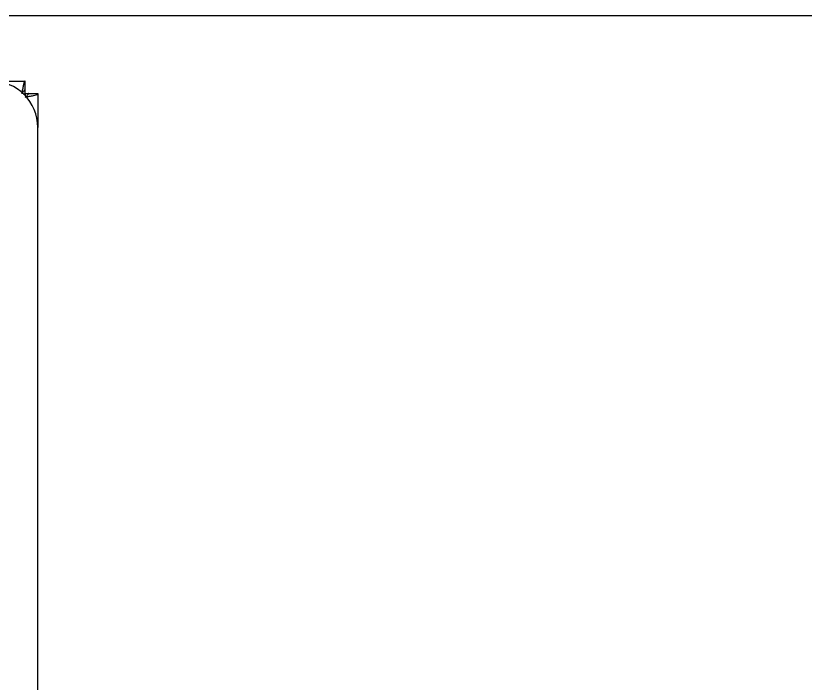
# Model space of a CAD drawing. Header units: millimetres. Extents: x 17243 to 30056, y 9468 to 18529.
# Drawn here: x 22886.3 to 23055.9, y 14878.3 to 15021.6 of the extents above; entities that cross this region are included whole.
import ezdxf

# ---------------------------------------------------------------- set-up
doc = ezdxf.new("R2010")
doc.units = ezdxf.units.MM
doc.layers.get('0').update_dxf_attribs({"lineweight": 18})

msp = doc.modelspace()

# ---------------------------------------------------------------- linework, layer by layer
at = {"color": 7, "linetype": 'Continuous', "lineweight": 25}
for p, q in [((25968.788, 15021.605), (21449.788, 15021.605)), ((22881.036, 15007.605), (22888.329, 15007.605)), ((22888.329, 15005.605), (22888.329, 15007.605)), ((22889.036, 15004.897), (22891.036, 15004.897)), ((22891.036, 15004.897), (22891.036, 14997.605)), ((22891.036, 14647.605), (22891.036, 14997.605))]:
    msp.add_line(p, q, dxfattribs=at)
at = {"color": 8, "linetype": 'Continuous', "lineweight": 25}
for p, q in [((22887.909, 15004.868), (22888.299, 15004.868)), ((22888.299, 15004.868), (22888.299, 15004.478))]:
    msp.add_line(p, q, dxfattribs=at)
at = {"color": 7, "linetype": 'Continuous', "lineweight": 25}
msp.add_arc((22881.036, 14997.605), 10, 0, 90, dxfattribs=at)
for points, knots in [([(22888.329, 15007.605), (22888.271, 15007.568), (22888.159, 15007.498), (22887.994, 15006.973), (22887.834, 15006.243), (22887.699, 15005.493), (22887.619, 15005.025), (22887.592, 15004.868)], [0, 0, 0, 0, 0.6790303, 1.3052873, 1.9315337, 2.55778, 2.874203, 2.874203, 2.874203, 2.874203]), ([(22888.329, 15005.605), (22888.261, 15005.591), (22888.131, 15005.565), (22887.939, 15005.376), (22887.761, 15005.133), (22887.645, 15004.951), (22887.592, 15004.868)], [0, 0, 0, 0, 0.2950821, 0.5693865, 0.8436339, 1.0758371, 1.0758371, 1.0758371, 1.0758371]), ([(22888.299, 15004.161), (22888.638, 15004.219), (22889.289, 15004.331), (22890.127, 15004.496), (22890.726, 15004.656), (22891.003, 15004.79), (22891.028, 15004.87), (22891.036, 15004.897)], [0, 0, 0, 0, 0.6805331, 1.3081761, 1.9358085, 2.5634408, 2.880564, 2.880564, 2.880564, 2.880564]), ([(22888.299, 15004.161), (22888.405, 15004.228), (22888.61, 15004.358), (22888.857, 15004.551), (22889.01, 15004.729), (22889.028, 15004.845), (22889.036, 15004.897)], [0, 0, 0, 0, 0.295344, 0.5698918, 0.8443826, 1.0767919, 1.0767919, 1.0767919, 1.0767919])]:
    msp.add_open_spline(points, degree=3, knots=knots, dxfattribs=at)
for points in [[(22888.299, 15004.868), (22888.302, 15004.964), (22888.307, 15005.157), (22888.314, 15005.401), (22888.321, 15005.571), (22888.326, 15005.593), (22888.329, 15005.605)], [(22889.036, 15004.897), (22889.025, 15004.895), (22889.003, 15004.89), (22888.832, 15004.883), (22888.589, 15004.875), (22888.396, 15004.87), (22888.299, 15004.868)]]:
    msp.add_open_spline(points, degree=3, dxfattribs=at)

doc.saveas('drawing.dxf')
